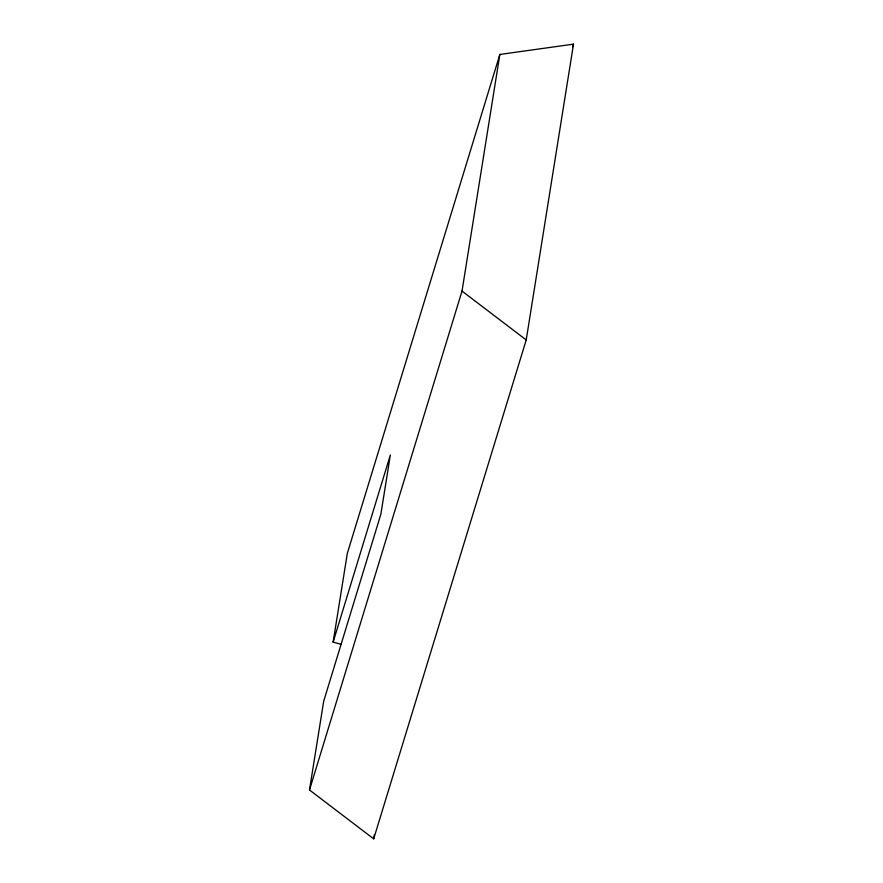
<?xml version="1.0" encoding="UTF-8"?>
<svg xmlns="http://www.w3.org/2000/svg" width="883" height="883" viewBox="0 0 883 883"><rect width="100%" height="100%" fill="white"/><g stroke="black" fill="none" stroke-linecap="round" stroke-linejoin="round"><path stroke-width="1.32" d="M333.134 642.096L347.328 553.354L499.855 54.448L573.509 44.15L526.213 339.944L373.686 838.85L309.491 789.987L323.686 701.245L380.882 514.16L390.341 454.999L333.134 642.096L341.092 644.314M373.686 838.85L374.337 834.766M309.491 789.987L462.019 291.081L499.855 54.448M572.703 46.788L573.509 44.15M462.019 291.081L526.213 339.944"/></g></svg>
